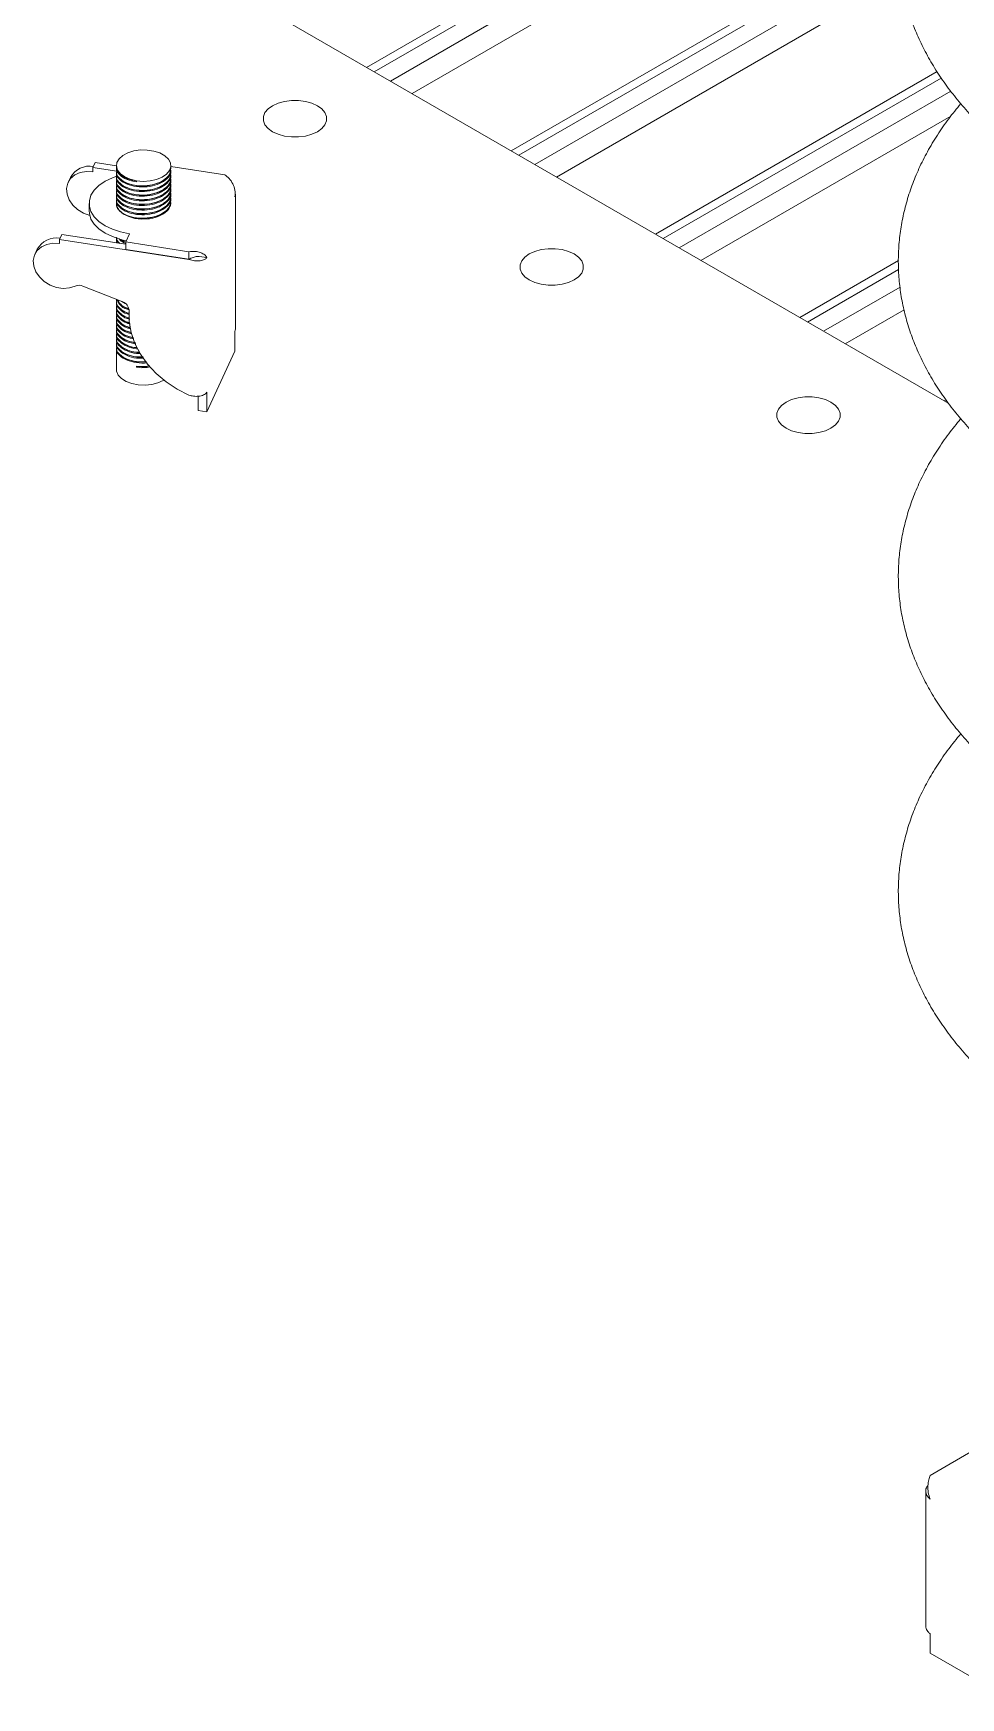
# Model space of a CAD drawing. Header units: millimetres. Extents: x 30710 to 48779, y -19256 to -8564.
# Drawn here: x 40023.3 to 40227.6, y -15202 to -14835.3 of the extents above; entities that cross this region are included whole.
import ezdxf

# ---------------------------------------------------------------- set-up
doc = ezdxf.new("R2010")
doc.units = ezdxf.units.MM
doc.header["$LTSCALE"] = 10
doc.layers.add('粗实线', color=4, linetype='Continuous', lineweight=18)

msp = doc.modelspace()

# ---------------------------------------------------------------- linework, layer by layer
at = {"layer": '粗实线'}
for p, q in [((40220.549, -14771.314), (40096.689, -14842.817)), ((40221.414, -14772.774), (40098.386, -14843.797)), ((40223.31, -14775.762), (40101.922, -14845.838)), ((40226.164, -14779.623), (40106.693, -14848.592)), ((40224.953, -14916.862), (40032.248, -14805.616)), ((40214.065, -14811.796), (40128.509, -14861.186)), ((40213.924, -14813.837), (40130.206, -14862.166)), ((40213.898, -14817.934), (40133.742, -14864.207)), ((40214.395, -14823.155), (40138.512, -14866.961)), ((40222.378, -14843.735), (40160.329, -14879.555)), ((40223.304, -14845.16), (40162.026, -14880.535)), ((40225.376, -14848.046), (40165.562, -14882.576)), ((40225.429, -14853.523), (40170.332, -14885.33)), ((40036.39, -14864.888), (40036.907, -14863.773)), ((40041.557, -14864.493), (40036.907, -14863.773)), ((40031.465, -14867.045), (40030.947, -14868.16)), ((40036.39, -14864.888), (40036.39, -14865.787)), ((40041.658, -14865.703), (40036.39, -14864.888)), ((40041.557, -14864.451), (40041.557, -14864.664)), ((40041.557, -14864.916), (40041.557, -14865.685)), ((40041.557, -14865.937), (40041.557, -14866.705)), ((40041.557, -14866.957), (40041.557, -14867.726)), ((40041.557, -14867.978), (40041.557, -14868.747)), ((40046.004, -14867.797), (40046.004, -14868.049)), ((40053.557, -14865.174), (40053.557, -14864.451)), ((40065.426, -14866.47), (40053.557, -14864.634)), ((40053.557, -14866.195), (40053.557, -14865.426)), ((40053.557, -14867.216), (40053.557, -14866.447)), ((40053.557, -14868.236), (40053.557, -14867.468)), ((40041.557, -14868.999), (40041.557, -14869.767)), ((40041.557, -14870.019), (40041.557, -14870.788)), ((40041.557, -14871.04), (40041.557, -14871.809)), ((40053.557, -14869.257), (40053.557, -14868.488)), ((40053.557, -14870.278), (40053.557, -14869.509)), ((40053.557, -14871.298), (40053.557, -14870.53)), ((40053.557, -14872.319), (40053.557, -14871.55)), ((40067.689, -14871.345), (40067.777, -14870.716)), ((40067.798, -14900.519), (40067.798, -14870.717)), ((40035.557, -14872.79), (40035.557, -14874.423)), ((40041.557, -14872.061), (40041.557, -14872.79)), ((40053.557, -14872.79), (40053.557, -14872.571)), ((40029.557, -14879.61), (40029.039, -14880.725)), ((40029.039, -14880.725), (40029.039, -14881.623)), ((40057.558, -14885.136), (40029.039, -14880.725)), ((40043.623, -14881.785), (40029.557, -14879.61)), ((40041.557, -14880.423), (40041.557, -14880.995)), ((40041.557, -14881.247), (40041.557, -14881.466)), ((40041.632, -14881.477), (40041.659, -14881.251)), ((40043.541, -14881.328), (40042.521, -14880.699)), ((40043.623, -14881.266), (40044.451, -14879.482)), ((40043.623, -14881.266), (40043.623, -14882.899)), ((40057.558, -14883.422), (40043.623, -14881.266)), ((40024.114, -14882.881), (40023.597, -14883.996)), ((40057.558, -14885.055), (40043.623, -14882.899)), ((40057.558, -14883.422), (40057.558, -14885.055)), ((40059.257, -14884.486), (40059.814, -14884.471)), ((40061.478, -14884.728), (40059.814, -14884.471)), ((40213.873, -14885.383), (40192.148, -14897.924)), ((40213.898, -14887.328), (40193.846, -14898.904)), ((40034.197, -14890.988), (40042.96, -14894.493)), ((40214.212, -14891.23), (40197.382, -14900.945)), ((40041.557, -14893.932), (40041.557, -14894.264)), ((40041.557, -14894.516), (40041.557, -14895.284)), ((40041.557, -14895.536), (40041.557, -14896.305)), ((40041.557, -14896.557), (40041.557, -14897.326)), ((40043.469, -14894.805), (40042.735, -14894.352)), ((40215.095, -14896.228), (40202.152, -14903.699)), ((40041.557, -14897.578), (40041.557, -14898.346)), ((40041.557, -14898.598), (40041.557, -14899.367)), ((40041.557, -14899.619), (40041.557, -14900.388)), ((40041.557, -14900.64), (40041.557, -14901.408)), ((40067.77, -14900.431), (40067.689, -14900.993)), ((40067.689, -14905.303), (40067.689, -14900.993)), ((40041.557, -14901.66), (40041.557, -14902.429)), ((40041.557, -14902.681), (40041.557, -14903.45)), ((40041.557, -14903.702), (40041.557, -14904.47)), ((40041.557, -14904.722), (40041.557, -14909.361)), ((40067.689, -14905.303), (40061.478, -14918.686)), ((40046.004, -14908.876), (40046.004, -14908.624)), ((40046.054, -14908.68), (40046.004, -14908.876)), ((40046.054, -14908.608), (40046.054, -14908.68)), ((40059.546, -14918.387), (40059.546, -14915.25)), ((40061.478, -14918.686), (40061.478, -14914.376)), ((40061.478, -14918.686), (40059.546, -14918.387)), ((40224.376, -14916.058), (40223.968, -14916.294)), ((40220.83, -15152.981), (40231.031, -15147.092)), ((40219.893, -15156.451), (40219.893, -15186.253)), ((40220.83, -15192.164), (40220.83, -15187.854)), ((40237.8, -15201.961), (40220.83, -15192.164))]:
    msp.add_line(p, q, dxfattribs=at)
for points in [[(40085.862, -14851.262), (40086.839, -14851.969), (40087.52, -14852.785), (40087.868, -14853.667), (40087.868, -14854.572), (40087.52, -14855.454), (40086.839, -14856.269), (40085.862, -14856.977), (40084.637, -14857.541), (40083.224, -14857.934), (40081.696, -14858.135), (40080.129, -14858.135), (40078.6, -14857.934), (40077.188, -14857.541), (40075.963, -14856.977), (40074.985, -14856.269), (40074.305, -14855.454), (40073.956, -14854.572), (40073.956, -14853.667), (40074.305, -14852.785), (40074.985, -14851.969), (40075.963, -14851.262), (40077.188, -14850.698), (40078.6, -14850.305), (40080.129, -14850.104), (40081.696, -14850.104), (40083.224, -14850.305), (40084.637, -14850.698), (40085.862, -14851.262)], [(40046.004, -14867.797), (40047.494, -14867.915), (40048.988, -14867.815), (40050.392, -14867.504), (40051.618, -14867.001), (40052.589, -14866.338), (40053.244, -14865.556), (40053.541, -14864.705), (40053.462, -14863.838), (40053.013, -14863.009), (40052.22, -14862.272), (40051.134, -14861.671), (40049.824, -14861.244), (40048.371, -14861.02), (40046.867, -14861.011), (40045.407, -14861.218), (40044.081, -14861.628), (40042.974, -14862.216), (40042.155, -14862.944), (40041.675, -14863.767), (40041.565, -14864.633), (40041.832, -14865.487), (40042.458, -14866.277), (40043.404, -14866.951), (40044.612, -14867.469), (40046.004, -14867.797)], [(40036.39, -14865.787), (40034.944, -14865.718), (40033.589, -14865.963), (40032.412, -14866.508), (40031.486, -14867.316), (40030.87, -14868.338), (40030.604, -14869.508), (40030.703, -14870.752), (40031.162, -14871.993), (40031.952, -14873.151), (40033.022, -14874.152), (40034.306, -14874.935), (40035.687, -14875.44)], [(40044.451, -14879.482), (40042.486, -14879.069), (40040.674, -14878.465), (40039.072, -14877.689), (40037.727, -14876.764), (40036.681, -14875.718), (40035.966, -14874.583), (40035.603, -14873.394), (40035.603, -14872.186), (40035.966, -14870.997), (40036.681, -14869.863), (40037.727, -14868.817), (40039.072, -14867.892), (40040.674, -14867.116), (40041.649, -14866.76)], [(40043.75, -14880.993), (40042.486, -14880.702), (40040.674, -14880.098), (40039.072, -14879.322), (40037.727, -14878.397), (40036.681, -14877.351), (40035.966, -14876.216), (40035.603, -14875.027), (40035.557, -14874.423)], [(40041.557, -14872.79), (40041.73, -14873.616), (40042.269, -14874.427), (40043.141, -14875.135), (40044.289, -14875.695), (40045.643, -14876.073), (40047.118, -14876.245), (40048.62, -14876.199), (40048.872, -14876.17)], [(40053.44, -14873.472), (40053.502, -14873.26), (40053.557, -14872.79)], [(40029.039, -14881.623), (40027.593, -14881.554), (40026.239, -14881.8), (40025.061, -14882.344), (40024.135, -14883.152), (40023.52, -14884.174), (40023.253, -14885.344), (40023.353, -14886.589), (40023.812, -14887.829), (40024.601, -14888.987), (40025.672, -14889.989), (40026.955, -14890.771), (40028.37, -14891.285), (40029.828, -14891.498), (40031.235, -14891.396), (40032.504, -14890.985)], [(40142.431, -14883.918), (40143.408, -14884.626), (40144.088, -14885.441), (40144.437, -14886.323), (40144.437, -14887.228), (40144.088, -14888.11), (40143.408, -14888.926), (40142.431, -14889.633), (40141.205, -14890.197), (40139.793, -14890.59), (40138.265, -14890.791), (40136.697, -14890.791), (40135.169, -14890.59), (40133.757, -14890.197), (40132.531, -14889.633), (40131.554, -14888.926), (40130.874, -14888.11), (40130.525, -14887.228), (40130.525, -14886.323), (40130.874, -14885.441), (40131.554, -14884.626), (40132.531, -14883.918), (40133.757, -14883.354), (40135.169, -14882.962), (40136.697, -14882.76), (40138.265, -14882.76), (40139.793, -14882.962), (40141.205, -14883.354), (40142.431, -14883.918)], [(40044.349, -14896.385), (40044.368, -14898.777), (40044.799, -14901.205), (40045.633, -14903.617), (40046.852, -14905.961), (40048.43, -14908.188), (40050.334, -14910.249), (40052.521, -14912.1), (40054.947, -14913.701), (40057.558, -14915.02)], [(40041.557, -14909.361), (40041.597, -14909.759), (40041.956, -14910.602), (40042.666, -14911.368), (40043.684, -14912.007), (40044.946, -14912.48), (40046.371, -14912.756), (40047.871, -14912.82), (40049.351, -14912.666), (40050.719, -14912.305), (40051.888, -14911.758), (40051.993, -14911.693)], [(40198.999, -14916.575), (40199.977, -14917.282), (40200.657, -14918.097), (40201.005, -14918.98), (40201.005, -14919.885), (40200.657, -14920.767), (40199.977, -14921.582), (40198.999, -14922.29), (40197.774, -14922.854), (40196.361, -14923.246), (40194.833, -14923.448), (40193.266, -14923.448), (40191.738, -14923.246), (40190.325, -14922.854), (40189.1, -14922.29), (40188.122, -14921.582), (40187.442, -14920.767), (40187.093, -14919.885), (40187.093, -14918.98), (40187.442, -14918.097), (40188.122, -14917.282), (40189.1, -14916.575), (40190.325, -14916.01), (40191.738, -14915.618), (40193.266, -14915.416), (40194.833, -14915.416), (40196.361, -14915.618), (40197.774, -14916.01), (40198.999, -14916.575)]]:
    msp.add_lwpolyline(points, dxfattribs=at)
for centre, radius, start, end in [((40035.687, -14869.372), 4.821, 80.1327, 151.1404), ((40028.337, -14885.208), 4.821, 80.1327, 151.1404), ((40033.348, -14892.956), 2.143, 66.63934, 113.18166), ((40042.325, -14896.415), 2.024, 0.85276, 71.72415)]:
    msp.add_arc(centre, radius, start, end, dxfattribs=at)
for points, knots in [([(40227.612, -14781.386), (40226.702, -14782.493), (40224.846, -14784.753), (40222.406, -14788.292), (40220.216, -14791.95), (40218.347, -14795.674), (40216.795, -14799.447), (40215.565, -14803.257), (40214.658, -14807.093), (40214.071, -14810.942), (40213.804, -14814.796), (40213.855, -14818.644), (40214.222, -14822.479), (40214.902, -14826.291), (40215.894, -14830.072), (40217.197, -14833.817), (40218.808, -14837.516), (40220.726, -14841.163), (40222.949, -14844.748), (40225.472, -14848.261), (40228.291, -14851.693), (40231.399, -14855.033), (40234.788, -14858.271), (40238.446, -14861.398), (40242.365, -14864.404), (40246.531, -14867.282), (40250.932, -14870.023), (40255.556, -14872.622), (40260.389, -14875.071), (40265.418, -14877.366), (40270.629, -14879.502), (40276.009, -14881.475), (40281.544, -14883.281), (40287.219, -14884.916), (40293.022, -14886.377), (40298.937, -14887.662), (40304.95, -14888.767), (40311.045, -14889.691), (40317.209, -14890.432), (40323.426, -14890.988), (40329.681, -14891.358), (40335.959, -14891.542), (40342.244, -14891.539), (40348.521, -14891.35), (40354.774, -14890.974), (40360.989, -14890.412), (40367.15, -14889.666), (40373.242, -14888.737), (40379.251, -14887.627), (40385.161, -14886.337), (40390.959, -14884.871), (40396.63, -14883.232), (40402.16, -14881.421), (40407.535, -14879.443), (40412.743, -14877.303), (40417.767, -14875), (40422.173, -14872.771), (40424.836, -14871.267), (40425.96, -14870.633)], [0, 0, 0, 0, 4.9995455, 10.2066727, 15.3839437, 20.5269825, 25.6331227, 30.7020079, 35.735938, 40.7398824, 45.7211612, 50.6888576, 55.6525035, 60.6195435, 65.5998757, 70.6021819, 75.6332731, 80.6976369, 85.7972423, 90.93163, 96.09827, 101.2931155, 106.5112434, 111.7474643, 116.9968142, 122.2548829, 127.5179845, 132.783198, 138.047745, 143.3102366, 148.5697746, 153.8258409, 159.0782071, 164.3268606, 169.5719458, 174.813719, 180.0525148, 185.2887216, 190.5227639, 195.75509, 200.9861636, 206.2164586, 211.4464549, 216.6766343, 221.9073244, 227.1390136, 232.3721903, 237.6073411, 242.8449463, 248.0854754, 253.3293775, 258.5770696, 263.828918, 269.0852132, 274.3461348, 279.6117051, 284.8817274, 288.7296523, 288.7296523, 288.7296523, 288.7296523]), ([(40227.612, -14850.792), (40226.702, -14851.899), (40224.846, -14854.159), (40222.406, -14857.698), (40220.216, -14861.356), (40218.347, -14865.08), (40216.795, -14868.853), (40215.565, -14872.663), (40214.658, -14876.499), (40214.071, -14880.348), (40213.804, -14884.202), (40213.855, -14888.05), (40214.222, -14891.885), (40214.902, -14895.697), (40215.894, -14899.478), (40217.197, -14903.223), (40218.808, -14906.922), (40220.726, -14910.569), (40222.949, -14914.154), (40225.472, -14917.667), (40228.291, -14921.099), (40231.399, -14924.439), (40234.788, -14927.677), (40238.446, -14930.804), (40242.365, -14933.81), (40246.531, -14936.688), (40250.932, -14939.429), (40255.556, -14942.028), (40260.389, -14944.477), (40265.418, -14946.772), (40270.629, -14948.908), (40276.009, -14950.881), (40281.544, -14952.687), (40287.219, -14954.322), (40293.022, -14955.783), (40298.937, -14957.068), (40304.95, -14958.173), (40311.045, -14959.097), (40317.209, -14959.838), (40323.426, -14960.394), (40329.681, -14960.764), (40335.959, -14960.948), (40342.244, -14960.945), (40348.521, -14960.756), (40354.774, -14960.38), (40360.989, -14959.818), (40367.15, -14959.072), (40373.242, -14958.143), (40379.251, -14957.033), (40385.161, -14955.743), (40390.959, -14954.277), (40396.63, -14952.638), (40402.16, -14950.827), (40407.535, -14948.849), (40412.743, -14946.709), (40417.767, -14944.405), (40422.173, -14942.177), (40424.836, -14940.673), (40425.96, -14940.039)], [0, 0, 0, 0, 4.9995455, 10.2066727, 15.3839437, 20.5269825, 25.6331227, 30.7020079, 35.735938, 40.7398824, 45.7211612, 50.6888576, 55.6525035, 60.6195435, 65.5998757, 70.6021819, 75.6332731, 80.6976369, 85.7972423, 90.93163, 96.09827, 101.2931155, 106.5112434, 111.7474643, 116.9968142, 122.2548829, 127.5179845, 132.783198, 138.047745, 143.3102366, 148.5697746, 153.8258409, 159.0782071, 164.3268606, 169.5719458, 174.813719, 180.0525148, 185.2887216, 190.5227639, 195.75509, 200.9861636, 206.2164586, 211.4464549, 216.6766343, 221.9073244, 227.1390136, 232.3721903, 237.6073411, 242.8449463, 248.0854754, 253.3293775, 258.5770696, 263.828918, 269.0852132, 274.3461348, 279.6117051, 284.8817274, 288.7296523, 288.7296523, 288.7296523, 288.7296523]), ([(40046.004, -14867.797), (40045.266, -14867.651), (40043.789, -14867.358), (40042.268, -14866.35), (40041.518, -14865.383), (40041.631, -14864.811), (40041.659, -14864.668)], [0, 0, 0, 0, 1.7635182, 3.5270365, 5.2905547, 5.8767082, 5.8767082, 5.8767082, 5.8767082]), ([(40046.004, -14868.049), (40045.266, -14867.903), (40043.789, -14867.61), (40042.268, -14866.602), (40041.518, -14865.635), (40041.631, -14865.063), (40041.659, -14864.92)], [0, 0, 0, 0, 1.7635182, 3.5270365, 5.2905547, 5.8767082, 5.8767082, 5.8767082, 5.8767082]), ([(40053.455, -14865.17), (40053.456, -14865.488), (40053.457, -14866.283), (40052.419, -14867.444), (40050.641, -14868.422), (40048.358, -14868.932), (40045.967, -14868.905), (40043.799, -14868.355), (40042.266, -14867.377), (40041.518, -14866.403), (40041.631, -14865.831), (40041.659, -14865.688)], [0, 0, 0, 0, 1.2613803, 3.1507413, 5.0401024, 6.9294634, 8.8188245, 10.7081855, 12.5975466, 14.4869076, 15.1148883, 15.1148883, 15.1148883, 15.1148883]), ([(40053.455, -14865.422), (40053.456, -14865.74), (40053.457, -14866.535), (40052.419, -14867.696), (40050.641, -14868.674), (40048.358, -14869.184), (40045.967, -14869.157), (40043.799, -14868.607), (40042.266, -14867.629), (40041.518, -14866.655), (40041.631, -14866.083), (40041.659, -14865.941)], [0, 0, 0, 0, 1.2613803, 3.1507413, 5.0401024, 6.9294634, 8.8188245, 10.7081855, 12.5975466, 14.4869076, 15.1148883, 15.1148883, 15.1148883, 15.1148883]), ([(40053.455, -14866.191), (40053.456, -14866.509), (40053.457, -14867.303), (40052.419, -14868.464), (40050.641, -14869.443), (40048.358, -14869.952), (40045.967, -14869.926), (40043.799, -14869.376), (40042.266, -14868.398), (40041.518, -14867.424), (40041.631, -14866.852), (40041.659, -14866.709)], [0, 0, 0, 0, 1.2613803, 3.1507413, 5.0401024, 6.9294634, 8.8188245, 10.7081855, 12.5975466, 14.4869076, 15.1148883, 15.1148883, 15.1148883, 15.1148883]), ([(40053.455, -14866.443), (40053.456, -14866.761), (40053.457, -14867.555), (40052.419, -14868.717), (40050.641, -14869.695), (40048.358, -14870.204), (40045.967, -14870.178), (40043.799, -14869.628), (40042.266, -14868.65), (40041.518, -14867.676), (40041.631, -14867.104), (40041.659, -14866.961)], [0, 0, 0, 0, 1.2613803, 3.1507413, 5.0401024, 6.9294634, 8.8188245, 10.7081855, 12.5975466, 14.4869076, 15.1148883, 15.1148883, 15.1148883, 15.1148883]), ([(40053.455, -14867.212), (40053.456, -14867.53), (40053.457, -14868.324), (40052.419, -14869.485), (40050.641, -14870.464), (40048.358, -14870.973), (40045.967, -14870.946), (40043.799, -14870.396), (40042.266, -14869.419), (40041.518, -14868.444), (40041.631, -14867.872), (40041.659, -14867.73)], [0, 0, 0, 0, 1.2613803, 3.1507413, 5.0401024, 6.9294634, 8.8188245, 10.7081855, 12.5975466, 14.4869076, 15.1148883, 15.1148883, 15.1148883, 15.1148883]), ([(40053.455, -14867.464), (40053.456, -14867.782), (40053.457, -14868.576), (40052.419, -14869.737), (40050.641, -14870.716), (40048.358, -14871.225), (40045.967, -14871.198), (40043.799, -14870.648), (40042.266, -14869.671), (40041.518, -14868.696), (40041.631, -14868.125), (40041.659, -14867.982)], [0, 0, 0, 0, 1.2613803, 3.1507413, 5.0401024, 6.9294634, 8.8188245, 10.7081855, 12.5975466, 14.4869076, 15.1148883, 15.1148883, 15.1148883, 15.1148883]), ([(40046.054, -14867.853), (40045.361, -14867.707), (40043.976, -14867.417), (40042.767, -14866.807), (40042.523, -14866.412), (40042.521, -14866.41)], [0, 0, 0, 0, 1.934701, 3.8694021, 3.8824544, 3.8824544, 3.8824544, 3.8824544]), ([(40052.184, -14867.461), (40052.178, -14867.469), (40051.84, -14867.89), (40050.478, -14868.467), (40048.355, -14868.986), (40045.993, -14868.96), (40043.993, -14868.413), (40042.767, -14867.828), (40042.523, -14867.433), (40042.521, -14867.43)], [0, 0, 0, 0, 0.0378026, 2.0948407, 4.1518787, 6.2089168, 8.2659549, 10.322993, 10.3368706, 10.3368706, 10.3368706, 10.3368706]), ([(40053.455, -14868.232), (40053.456, -14868.55), (40053.457, -14869.345), (40052.419, -14870.506), (40050.641, -14871.484), (40048.358, -14871.994), (40045.967, -14871.967), (40043.799, -14871.417), (40042.266, -14870.439), (40041.518, -14869.465), (40041.631, -14868.893), (40041.659, -14868.75)], [0, 0, 0, 0, 1.2613803, 3.1507413, 5.0401024, 6.9294634, 8.8188245, 10.7081855, 12.5975466, 14.4869076, 15.1148883, 15.1148883, 15.1148883, 15.1148883]), ([(40053.455, -14868.484), (40053.456, -14868.802), (40053.457, -14869.597), (40052.419, -14870.758), (40050.641, -14871.736), (40048.358, -14872.246), (40045.967, -14872.219), (40043.799, -14871.669), (40042.266, -14870.691), (40041.518, -14869.717), (40041.631, -14869.145), (40041.659, -14869.003)], [0, 0, 0, 0, 1.2613803, 3.1507413, 5.0401024, 6.9294634, 8.8188245, 10.7081855, 12.5975466, 14.4869076, 15.1148883, 15.1148883, 15.1148883, 15.1148883]), ([(40053.455, -14869.253), (40053.456, -14869.571), (40053.457, -14870.365), (40052.419, -14871.526), (40050.641, -14872.505), (40048.358, -14873.014), (40045.967, -14872.988), (40043.799, -14872.438), (40042.266, -14871.46), (40041.518, -14870.486), (40041.631, -14869.914), (40041.659, -14869.771)], [0, 0, 0, 0, 1.2613803, 3.1507413, 5.0401024, 6.9294634, 8.8188245, 10.7081855, 12.5975466, 14.4869076, 15.1148883, 15.1148883, 15.1148883, 15.1148883]), ([(40053.455, -14869.505), (40053.456, -14869.823), (40053.457, -14870.617), (40052.419, -14871.779), (40050.641, -14872.757), (40048.358, -14873.266), (40045.967, -14873.24), (40043.799, -14872.69), (40042.266, -14871.712), (40041.518, -14870.738), (40041.631, -14870.166), (40041.659, -14870.023)], [0, 0, 0, 0, 1.2613803, 3.1507413, 5.0401024, 6.9294634, 8.8188245, 10.7081855, 12.5975466, 14.4869076, 15.1148883, 15.1148883, 15.1148883, 15.1148883]), ([(40053.455, -14870.274), (40053.456, -14870.592), (40053.457, -14871.386), (40052.419, -14872.547), (40050.641, -14873.526), (40048.358, -14874.035), (40045.967, -14874.008), (40043.799, -14873.458), (40042.266, -14872.481), (40041.518, -14871.506), (40041.631, -14870.934), (40041.659, -14870.792)], [0, 0, 0, 0, 1.2613803, 3.1507413, 5.0401024, 6.9294634, 8.8188245, 10.7081855, 12.5975466, 14.4869076, 15.1148883, 15.1148883, 15.1148883, 15.1148883]), ([(40053.455, -14870.526), (40053.456, -14870.844), (40053.457, -14871.638), (40052.419, -14872.799), (40050.641, -14873.778), (40048.358, -14874.287), (40045.967, -14874.26), (40043.799, -14873.71), (40042.266, -14872.733), (40041.518, -14871.758), (40041.631, -14871.187), (40041.659, -14871.044)], [0, 0, 0, 0, 1.2613803, 3.1507413, 5.0401024, 6.9294634, 8.8188245, 10.7081855, 12.5975466, 14.4869076, 15.1148883, 15.1148883, 15.1148883, 15.1148883]), ([(40053.455, -14871.294), (40053.456, -14871.612), (40053.457, -14872.407), (40052.419, -14873.568), (40050.641, -14874.546), (40048.358, -14875.056), (40045.967, -14875.029), (40043.799, -14874.479), (40042.266, -14873.501), (40041.518, -14872.527), (40041.631, -14871.955), (40041.659, -14871.813)], [0, 0, 0, 0, 1.2613803, 3.1507413, 5.0401024, 6.9294634, 8.8188245, 10.7081855, 12.5975466, 14.4869076, 15.1148883, 15.1148883, 15.1148883, 15.1148883]), ([(40053.455, -14871.546), (40053.456, -14871.864), (40053.457, -14872.659), (40052.419, -14873.82), (40050.641, -14874.798), (40048.358, -14875.308), (40045.967, -14875.281), (40043.799, -14874.731), (40042.266, -14873.753), (40041.518, -14872.779), (40041.631, -14872.207), (40041.659, -14872.065)], [0, 0, 0, 0, 1.2613803, 3.1507413, 5.0401024, 6.9294634, 8.8188245, 10.7081855, 12.5975466, 14.4869076, 15.1148883, 15.1148883, 15.1148883, 15.1148883]), ([(40052.184, -14868.482), (40052.178, -14868.49), (40051.84, -14868.91), (40050.478, -14869.488), (40048.355, -14870.006), (40045.993, -14869.981), (40043.993, -14869.434), (40042.767, -14868.848), (40042.523, -14868.454), (40042.521, -14868.451)], [0, 0, 0, 0, 0.0378026, 2.0948407, 4.1518787, 6.2089168, 8.2659549, 10.322993, 10.3368706, 10.3368706, 10.3368706, 10.3368706]), ([(40052.184, -14869.503), (40052.178, -14869.51), (40051.84, -14869.931), (40050.478, -14870.509), (40048.355, -14871.027), (40045.993, -14871.002), (40043.993, -14870.454), (40042.767, -14869.869), (40042.523, -14869.474), (40042.521, -14869.472)], [0, 0, 0, 0, 0.0378026, 2.0948407, 4.1518787, 6.2089168, 8.2659549, 10.322993, 10.3368706, 10.3368706, 10.3368706, 10.3368706]), ([(40052.184, -14870.523), (40052.178, -14870.531), (40051.84, -14870.952), (40050.478, -14871.529), (40048.355, -14872.048), (40045.993, -14872.022), (40043.993, -14871.475), (40042.767, -14870.89), (40042.523, -14870.495), (40042.521, -14870.492)], [0, 0, 0, 0, 0.0378026, 2.0948407, 4.1518787, 6.2089168, 8.2659549, 10.322993, 10.3368706, 10.3368706, 10.3368706, 10.3368706]), ([(40052.184, -14871.544), (40052.178, -14871.552), (40051.84, -14871.972), (40050.478, -14872.55), (40048.355, -14873.068), (40045.993, -14873.043), (40043.993, -14872.496), (40042.767, -14871.91), (40042.523, -14871.516), (40042.521, -14871.513)], [0, 0, 0, 0, 0.0378026, 2.0948407, 4.1518787, 6.2089168, 8.2659549, 10.322993, 10.3368706, 10.3368706, 10.3368706, 10.3368706]), ([(40053.455, -14872.315), (40053.456, -14872.633), (40053.457, -14873.427), (40052.419, -14874.589), (40050.641, -14875.567), (40048.358, -14876.076), (40045.967, -14876.05), (40043.799, -14875.5), (40042.266, -14874.522), (40041.518, -14873.548), (40041.631, -14872.976), (40041.659, -14872.833)], [0, 0, 0, 0, 1.2613803, 3.1507413, 5.0401024, 6.9294634, 8.8188245, 10.7081855, 12.5975466, 14.4869076, 15.1148883, 15.1148883, 15.1148883, 15.1148883]), ([(40052.184, -14872.565), (40052.178, -14872.572), (40051.84, -14872.993), (40050.478, -14873.571), (40048.355, -14874.089), (40045.993, -14874.064), (40043.993, -14873.516), (40042.767, -14872.931), (40042.523, -14872.536), (40042.521, -14872.534)], [0, 0, 0, 0, 0.0378026, 2.0948407, 4.1518787, 6.2089168, 8.2659549, 10.322993, 10.3368706, 10.3368706, 10.3368706, 10.3368706]), ([(40052.184, -14873.585), (40052.178, -14873.593), (40051.84, -14874.014), (40050.478, -14874.591), (40048.355, -14875.11), (40045.993, -14875.084), (40043.993, -14874.537), (40042.767, -14873.952), (40042.523, -14873.557), (40042.521, -14873.554)], [0, 0, 0, 0, 0.0378026, 2.0948407, 4.1518787, 6.2089168, 8.2659549, 10.322993, 10.3368706, 10.3368706, 10.3368706, 10.3368706]), ([(40052.184, -14874.606), (40052.178, -14874.614), (40051.84, -14875.035), (40050.478, -14875.612), (40048.355, -14876.13), (40045.993, -14876.105), (40043.993, -14875.558), (40042.767, -14874.972), (40042.523, -14874.578), (40042.521, -14874.575)], [0, 0, 0, 0, 0.0378026, 2.0948407, 4.1518787, 6.2089168, 8.2659549, 10.322993, 10.3368706, 10.3368706, 10.3368706, 10.3368706]), ([(40053.455, -14872.567), (40053.456, -14872.885), (40053.458, -14873.681), (40052.417, -14874.833), (40050.693, -14875.822), (40049.215, -14876.079), (40048.504, -14876.202)], [0, 0, 0, 0, 1.2495858, 3.1212805, 4.9929752, 6.7264721, 6.7264721, 6.7264721, 6.7264721]), ([(40041.641, -14881.479), (40041.63, -14881.461), (40041.529, -14881.309), (40041.598, -14881.144), (40041.659, -14880.999)], [0, 0, 0, 0, 0.0586383, 0.50376623, 0.50376623, 0.50376623, 0.50376623]), ([(40042.167, -14881.56), (40041.904, -14881.265), (40041.522, -14880.838), (40041.627, -14880.373), (40041.659, -14880.23)], [0, 0, 0, 0, 1.0397379, 1.5049756, 1.5049756, 1.5049756, 1.5049756]), ([(40042.34, -14881.587), (40041.955, -14881.204), (40041.555, -14880.806), (40041.612, -14880.374), (40041.614, -14880.358)], [0, 0, 0, 0, 1.4130348, 1.466202, 1.466202, 1.466202, 1.466202]), ([(40043.623, -14881.631), (40043.123, -14881.398), (40042.445, -14881.082), (40042.205, -14880.62), (40042.142, -14880.499)], [0, 0, 0, 0, 1.4063878, 1.9063772, 1.9063772, 1.9063772, 1.9063772]), ([(40043.538, -14881.33), (40043.115, -14881.151), (40042.688, -14880.97), (40042.523, -14880.702), (40042.521, -14880.699)], [0, 0, 0, 0, 1.1957713, 1.2076872, 1.2076872, 1.2076872, 1.2076872]), ([(40061.478, -14884.728), (40061.359, -14884.523), (40061.122, -14884.114), (40060.169, -14883.579), (40058.934, -14883.279), (40058.005, -14883.375), (40057.558, -14883.422)], [0, 0, 0, 0, 1.118982, 2.2387883, 3.3585995, 4.3932602, 4.3932602, 4.3932602, 4.3932602]), ([(40059.364, -14884.464), (40059.243, -14884.484), (40058.947, -14884.534), (40058.191, -14884.72), (40057.688, -14884.986), (40057.558, -14885.055)], [0, 0, 0, 0, 0.6507996, 1.5860923, 1.9103693, 1.9103693, 1.9103693, 1.9103693]), ([(40044.556, -14899.07), (40044.333, -14899.019), (40043.391, -14898.806), (40042.287, -14897.976), (40041.517, -14897.025), (40041.631, -14896.452), (40041.659, -14896.309)], [0, 0, 0, 0, 0.514642, 2.1733413, 3.8320405, 4.3833546, 4.3833546, 4.3833546, 4.3833546]), ([(40044.576, -14899.327), (40044.346, -14899.275), (40043.396, -14899.061), (40042.287, -14898.228), (40041.517, -14897.277), (40041.631, -14896.704), (40041.659, -14896.561)], [0, 0, 0, 0, 0.5308546, 2.1913371, 3.8518196, 4.4037263, 4.4037263, 4.4037263, 4.4037263]), ([(40044.636, -14900.111), (40044.385, -14900.055), (40043.413, -14899.837), (40042.286, -14898.998), (40041.517, -14898.045), (40041.631, -14897.472), (40041.659, -14897.329)], [0, 0, 0, 0, 0.5804772, 2.2463248, 3.9121724, 4.4658623, 4.4658623, 4.4658623, 4.4658623]), ([(40044.396, -14896.988), (40044.228, -14896.949), (40043.346, -14896.745), (40042.291, -14895.932), (40041.517, -14894.984), (40041.631, -14894.41), (40041.659, -14894.267)], [0, 0, 0, 0, 0.3844701, 2.0282772, 3.6720842, 4.2184483, 4.2184483, 4.2184483, 4.2184483]), ([(40044.415, -14897.245), (40044.241, -14897.204), (40043.351, -14896.999), (40042.29, -14896.184), (40041.517, -14895.236), (40041.631, -14894.662), (40041.659, -14894.519)], [0, 0, 0, 0, 0.4004304, 2.0461207, 3.6918109, 4.238801, 4.238801, 4.238801, 4.238801]), ([(40044.476, -14898.029), (40044.281, -14897.984), (40043.368, -14897.776), (40042.289, -14896.954), (40041.517, -14896.004), (40041.631, -14895.431), (40041.659, -14895.288)], [0, 0, 0, 0, 0.4492994, 2.1006542, 3.752009, 4.3008819, 4.3008819, 4.3008819, 4.3008819]), ([(40044.496, -14898.286), (40044.294, -14898.24), (40043.374, -14898.03), (40042.289, -14897.206), (40041.517, -14896.256), (40041.631, -14895.683), (40041.659, -14895.54)], [0, 0, 0, 0, 0.4653884, 2.1185756, 3.7717627, 4.3212446, 4.3212446, 4.3212446, 4.3212446]), ([(40044.433, -14896.228), (40044.253, -14896.187), (40043.361, -14895.981), (40042.215, -14895.18), (40041.823, -14894.363), (40041.63, -14893.961)], [0, 0, 0, 0, 0.4265692, 2.1217838, 3.7674738, 3.7674738, 3.7674738, 3.7674738]), ([(40044.227, -14895.924), (40044.118, -14895.898), (40043.301, -14895.703), (40042.334, -14895.029), (40041.982, -14894.331), (40041.838, -14894.044)], [0, 0, 0, 0, 0.2625257, 1.9725562, 3.1615533, 3.1615533, 3.1615533, 3.1615533]), ([(40044.287, -14895.984), (40044.198, -14895.962), (40043.427, -14895.776), (40042.767, -14895.386), (40042.523, -14894.991), (40042.521, -14894.989)], [0, 0, 0, 0, 0.2375614, 2.0521264, 2.0643682, 2.0643682, 2.0643682, 2.0643682]), ([(40044.399, -14897.033), (40044.272, -14897.003), (40043.462, -14896.81), (40042.767, -14896.407), (40042.523, -14896.012), (40042.521, -14896.009)], [0, 0, 0, 0, 0.3400591, 2.1671391, 2.1794653, 2.1794653, 2.1794653, 2.1794653]), ([(40044.479, -14898.074), (40044.325, -14898.038), (40043.487, -14897.841), (40042.767, -14897.427), (40042.523, -14897.033), (40042.521, -14897.03)], [0, 0, 0, 0, 0.4139941, 2.2493749, 2.2617572, 2.2617572, 2.2617572, 2.2617572]), ([(40044.656, -14900.368), (40044.398, -14900.31), (40043.419, -14900.092), (40042.285, -14899.25), (40041.517, -14898.297), (40041.631, -14897.724), (40041.659, -14897.581)], [0, 0, 0, 0, 0.5968084, 2.2643918, 3.9319752, 4.4862421, 4.4862421, 4.4862421, 4.4862421]), ([(40044.856, -14901.187), (40044.528, -14901.116), (40043.475, -14900.887), (40042.282, -14900.022), (40041.517, -14899.066), (40041.631, -14898.493), (40041.659, -14898.35)], [0, 0, 0, 0, 0.7631894, 2.4476698, 4.1321502, 4.6920333, 4.6920333, 4.6920333, 4.6920333]), ([(40044.962, -14901.466), (40044.596, -14901.388), (40043.504, -14901.153), (40042.28, -14900.275), (40041.517, -14899.318), (40041.631, -14898.745), (40041.659, -14898.602)], [0, 0, 0, 0, 0.8530545, 2.5461087, 4.239163, 4.8018958, 4.8018958, 4.8018958, 4.8018958]), ([(40045.719, -14903.448), (40045.083, -14903.32), (40043.711, -14903.043), (40042.271, -14902.072), (40041.518, -14901.107), (40041.631, -14900.534), (40041.659, -14900.391)], [0, 0, 0, 0, 1.5095093, 3.2558747, 5.00224, 5.5826922, 5.5826922, 5.5826922, 5.5826922]), ([(40045.826, -14903.727), (40045.152, -14903.592), (40043.74, -14903.309), (40042.27, -14902.325), (40041.518, -14901.359), (40041.631, -14900.786), (40041.659, -14900.643)], [0, 0, 0, 0, 1.6042247, 3.3571764, 5.1101281, 5.6927695, 5.6927695, 5.6927695, 5.6927695]), ([(40045.288, -14902.318), (40044.806, -14902.217), (40043.593, -14901.964), (40042.276, -14901.047), (40041.518, -14900.086), (40041.631, -14899.514), (40041.659, -14899.371)], [0, 0, 0, 0, 1.1313379, 2.8488131, 4.5662883, 5.1371381, 5.1371381, 5.1371381, 5.1371381]), ([(40045.394, -14902.597), (40044.875, -14902.49), (40043.623, -14902.231), (40042.274, -14901.3), (40041.518, -14900.338), (40041.631, -14899.766), (40041.659, -14899.623)], [0, 0, 0, 0, 1.2238701, 2.9488314, 4.6737927, 5.2471307, 5.2471307, 5.2471307, 5.2471307]), ([(40044.559, -14899.115), (40044.378, -14899.073), (40043.512, -14898.871), (40042.767, -14898.448), (40042.523, -14898.053), (40042.521, -14898.051)], [0, 0, 0, 0, 0.4884559, 2.3316551, 2.3440901, 2.3440901, 2.3440901, 2.3440901]), ([(40044.64, -14900.156), (40044.431, -14900.108), (40043.537, -14899.901), (40042.767, -14899.469), (40042.523, -14899.074), (40042.521, -14899.071)], [0, 0, 0, 0, 0.5633998, 2.4139748, 2.4264596, 2.4264596, 2.4264596, 2.4264596]), ([(40044.875, -14901.236), (40044.586, -14901.171), (40043.61, -14900.951), (40042.767, -14900.489), (40042.523, -14900.095), (40042.521, -14900.092)], [0, 0, 0, 0, 0.7853324, 2.6552891, 2.6679046, 2.6679046, 2.6679046, 2.6679046]), ([(40046.137, -14904.543), (40046.093, -14904.543), (40045.269, -14904.538), (40043.806, -14904.042), (40042.264, -14903.111), (40041.518, -14902.126), (40041.631, -14901.555), (40041.659, -14901.412)], [0, 0, 0, 0, 0.1012893, 1.8766663, 3.6520433, 5.4274204, 6.0175154, 6.0175154, 6.0175154, 6.0175154]), ([(40046.234, -14904.796), (40046.157, -14904.796), (40045.3, -14904.794), (40043.805, -14904.296), (40042.264, -14903.363), (40041.518, -14902.378), (40041.631, -14901.807), (40041.659, -14901.664)], [0, 0, 0, 0, 0.1754019, 1.9574012, 3.7394004, 5.5213997, 6.1136958, 6.1136958, 6.1136958, 6.1136958]), ([(40046.694, -14905.569), (40046.462, -14905.572), (40045.447, -14905.584), (40043.803, -14905.075), (40042.265, -14904.128), (40041.518, -14903.147), (40041.631, -14902.575), (40041.659, -14902.433)], [0, 0, 0, 0, 0.5348394, 2.3464567, 4.158074, 5.9696912, 6.5718317, 6.5718317, 6.5718317, 6.5718317]), ([(40046.875, -14905.823), (40046.582, -14905.828), (40045.505, -14905.845), (40043.802, -14905.33), (40042.265, -14904.38), (40041.518, -14903.399), (40041.631, -14902.827), (40041.659, -14902.685)], [0, 0, 0, 0, 0.6792834, 2.5017632, 4.3242429, 6.1467226, 6.7524735, 6.7524735, 6.7524735, 6.7524735]), ([(40047.427, -14906.598), (40046.948, -14906.61), (40045.681, -14906.643), (40043.8, -14906.106), (40042.265, -14905.146), (40041.518, -14904.168), (40041.631, -14903.596), (40041.659, -14903.453)], [0, 0, 0, 0, 1.1286352, 2.9817364, 4.8348376, 6.6879389, 7.3038676, 7.3038676, 7.3038676, 7.3038676]), ([(40047.608, -14906.852), (40047.067, -14906.867), (40045.739, -14906.905), (40043.799, -14906.36), (40042.266, -14905.398), (40041.518, -14904.42), (40041.631, -14903.848), (40041.659, -14903.706)], [0, 0, 0, 0, 1.2786232, 3.141014, 5.0034048, 6.8657955, 7.484812, 7.484812, 7.484812, 7.484812]), ([(40048.16, -14907.626), (40047.432, -14907.651), (40045.915, -14907.704), (40043.798, -14907.133), (40042.266, -14906.165), (40041.518, -14905.189), (40041.631, -14904.617), (40041.659, -14904.474)], [0, 0, 0, 0, 1.7430318, 3.6317259, 5.5204201, 7.4091143, 8.0368734, 8.0368734, 8.0368734, 8.0368734]), ([(40048.341, -14907.88), (40048.341, -14907.88), (40047.602, -14908.046), (40045.948, -14907.903), (40043.804, -14907.403), (40042.264, -14906.412), (40041.518, -14905.441), (40041.631, -14904.869), (40041.659, -14904.726)], [0, 0, 0, 0, 0.0006398, 1.8988928, 3.7971458, 5.6953987, 7.5936517, 8.224588, 8.224588, 8.224588, 8.224588]), ([(40045.306, -14902.366), (40044.87, -14902.271), (40043.744, -14902.026), (40042.767, -14901.51), (40042.523, -14901.115), (40042.521, -14901.113)], [0, 0, 0, 0, 1.200576, 3.0993377, 3.1121476, 3.1121476, 3.1121476, 3.1121476]), ([(40045.738, -14903.496), (40045.154, -14903.372), (40043.878, -14903.101), (40042.767, -14902.531), (40042.523, -14902.136), (40042.521, -14902.133)], [0, 0, 0, 0, 1.6226713, 3.5438684, 3.5568296, 3.5568296, 3.5568296, 3.5568296]), ([(40046.159, -14904.598), (40046.123, -14904.598), (40045.333, -14904.594), (40044.005, -14904.096), (40042.767, -14903.551), (40042.523, -14903.157), (40042.521, -14903.154)], [0, 0, 0, 0, 0.0902008, 2.0344813, 3.9787619, 3.9918788, 3.9918788, 3.9918788, 3.9918788]), ([(40046.733, -14905.624), (40046.504, -14905.627), (40045.513, -14905.641), (40043.998, -14905.131), (40042.767, -14904.572), (40042.523, -14904.177), (40042.521, -14904.175)], [0, 0, 0, 0, 0.5942839, 2.5728185, 4.551353, 4.5647011, 4.5647011, 4.5647011, 4.5647011]), ([(40047.466, -14906.652), (40046.987, -14906.665), (40045.741, -14906.701), (40043.993, -14906.163), (40042.767, -14905.593), (40042.523, -14905.198), (40042.521, -14905.195)], [0, 0, 0, 0, 1.2568327, 3.2700298, 5.2832268, 5.2968087, 5.2968087, 5.2968087, 5.2968087]), ([(40048.198, -14907.68), (40047.468, -14907.707), (40045.968, -14907.763), (40043.99, -14907.191), (40042.767, -14906.613), (40042.523, -14906.219), (40042.521, -14906.216)], [0, 0, 0, 0, 1.9348998, 3.9754422, 6.0159846, 6.029751, 6.029751, 6.029751, 6.029751]), ([(40048.813, -14908.542), (40048.656, -14908.581), (40047.764, -14908.801), (40046.799, -14908.704), (40046.004, -14908.624)], [0, 0, 0, 0, 0.497069, 2.8266307, 2.8266307, 2.8266307, 2.8266307]), ([(40048.968, -14908.76), (40048.76, -14908.812), (40047.817, -14909.05), (40046.798, -14908.952), (40046.004, -14908.876)], [0, 0, 0, 0, 0.658811, 2.9848382, 2.9848382, 2.9848382, 2.9848382]), ([(40048.842, -14908.583), (40048.667, -14908.626), (40047.781, -14908.848), (40046.823, -14908.755), (40046.054, -14908.68)], [0, 0, 0, 0, 0.5529963, 2.806868, 2.806868, 2.806868, 2.806868]), ([(40061.478, -14914.376), (40061.392, -14914.491), (40061.224, -14914.714), (40060.778, -14914.976), (40060.254, -14915.16), (40059.521, -14915.289), (40058.587, -14915.295), (40057.882, -14915.106), (40057.558, -14915.02)], [0, 0, 0, 0, 0.6578628, 1.278368, 1.8615111, 2.4072948, 3.3828938, 4.210939, 4.210939, 4.210939, 4.210939]), ([(40227.561, -14920.262), (40226.669, -14921.348), (40224.83, -14923.587), (40222.406, -14927.104), (40220.216, -14930.762), (40218.347, -14934.486), (40216.795, -14938.259), (40215.565, -14942.069), (40214.658, -14945.905), (40214.071, -14949.754), (40213.804, -14953.608), (40213.855, -14957.456), (40214.222, -14961.291), (40214.902, -14965.103), (40215.894, -14968.884), (40217.197, -14972.629), (40218.808, -14976.328), (40220.726, -14979.975), (40222.949, -14983.56), (40225.472, -14987.073), (40228.291, -14990.505), (40231.399, -14993.845), (40234.788, -14997.083), (40238.446, -15000.21), (40242.365, -15003.216), (40246.531, -15006.094), (40250.932, -15008.835), (40255.556, -15011.433), (40260.389, -15013.883), (40265.418, -15016.178), (40270.629, -15018.314), (40276.009, -15020.287), (40281.544, -15022.093), (40287.219, -15023.728), (40293.022, -15025.189), (40298.937, -15026.474), (40304.95, -15027.579), (40311.045, -15028.503), (40317.209, -15029.244), (40323.426, -15029.8), (40329.681, -15030.17), (40335.959, -15030.354), (40342.244, -15030.351), (40348.521, -15030.162), (40354.774, -15029.786), (40360.989, -15029.224), (40367.15, -15028.478), (40373.242, -15027.549), (40379.251, -15026.439), (40385.161, -15025.149), (40390.959, -15023.683), (40396.63, -15022.044), (40402.16, -15020.233), (40407.535, -15018.255), (40412.743, -15016.114), (40417.767, -15013.811), (40422.173, -15011.583), (40424.836, -15010.079), (40425.96, -15009.445)], [0, 0, 0, 0, 4.9040607, 10.1114369, 15.2889555, 20.4322403, 25.5386247, 30.6077524, 35.6419232, 40.6461069, 45.627624, 50.595558, 55.5594413, 60.5267189, 65.5072892, 70.5098347, 75.5411665, 80.6057725, 85.7056218, 90.8402551, 96.0071422, 101.2022362, 106.4206136, 111.657085, 116.9066859, 122.1650061, 127.4283594, 132.6938248, 137.9586235, 143.2213669, 148.4811564, 153.7374741, 158.9900915, 164.2389961, 169.4843321, 174.726356, 179.9654023, 185.2018596, 190.4361522, 195.6687285, 200.9000524, 206.1305975, 211.3608439, 216.5912735, 221.8222138, 227.0541532, 232.2875802, 237.5229813, 242.7608371, 248.0016168, 253.2457697, 258.4937128, 263.7458124, 269.0023589, 274.2635322, 279.5293544, 284.7996287, 288.6477377, 288.6477377, 288.6477377, 288.6477377]), ([(40227.578, -14989.646), (40226.68, -14990.739), (40224.836, -14992.985), (40222.406, -14996.51), (40220.216, -15000.168), (40218.347, -15003.892), (40216.795, -15007.665), (40215.565, -15011.475), (40214.658, -15015.311), (40214.071, -15019.16), (40213.804, -15023.014), (40213.855, -15026.862), (40214.222, -15030.697), (40214.902, -15034.509), (40215.894, -15038.29), (40217.197, -15042.035), (40218.808, -15045.734), (40220.726, -15049.381), (40222.949, -15052.966), (40225.472, -15056.479), (40228.291, -15059.911), (40231.399, -15063.251), (40234.788, -15066.489), (40238.446, -15069.616), (40242.365, -15072.622), (40246.531, -15075.5), (40250.932, -15078.241), (40255.556, -15080.839), (40260.389, -15083.289), (40265.418, -15085.584), (40270.629, -15087.72), (40276.009, -15089.693), (40281.544, -15091.499), (40287.219, -15093.134), (40293.022, -15094.595), (40298.937, -15095.88), (40304.95, -15096.985), (40311.045, -15097.909), (40317.209, -15098.649), (40323.426, -15099.206), (40329.681, -15099.576), (40335.959, -15099.76), (40342.244, -15099.757), (40348.521, -15099.568), (40354.774, -15099.192), (40360.989, -15098.63), (40367.15, -15097.884), (40373.242, -15096.955), (40379.251, -15095.844), (40385.161, -15094.555), (40390.959, -15093.089), (40396.63, -15091.45), (40402.16, -15089.639), (40407.535, -15087.661), (40412.743, -15085.52), (40417.767, -15083.217), (40422.173, -15080.989), (40424.836, -15079.485), (40425.96, -15078.85)], [0, 0, 0, 0, 4.9371447, 10.1444346, 15.3218674, 20.465067, 25.5713667, 30.6404104, 35.6744978, 40.6785985, 45.660033, 50.6278847, 55.5916858, 60.558881, 65.5393688, 70.5418314, 75.5730798, 80.6376018, 85.7373666, 90.8719148, 96.0387163, 101.2337241, 106.4520151, 111.6883997, 116.9379136, 122.1961467, 127.4594127, 132.7247908, 137.9895023, 143.2521584, 148.5118608, 153.7680913, 159.0206217, 164.2694393, 169.5146884, 174.7566254, 179.9955849, 185.2319553, 190.4661612, 195.6986508, 200.929888, 206.1603464, 211.3905061, 216.6208491, 221.8517026, 227.0835553, 232.3168956, 237.5522099, 242.7899789, 248.0306717, 253.2747377, 258.5225938, 263.7746064, 269.0310658, 274.2921519, 279.5578868, 284.8280737, 288.6761189, 288.6761189, 288.6761189, 288.6761189]), ([(40220.83, -15158.206), (40220.673, -15157.726), (40220.359, -15156.765), (40220.325, -15155.244), (40220.517, -15153.901), (40220.728, -15153.279), (40220.83, -15152.981)], [0, 0, 0, 0, 1.3598882, 2.7207781, 4.081674, 5.3390873, 5.3390873, 5.3390873, 5.3390873]), ([(40220.367, -15155.245), (40220.285, -15155.335), (40219.955, -15155.695), (40219.832, -15156.455), (40220.039, -15157.408), (40220.566, -15157.94), (40220.83, -15158.206)], [0, 0, 0, 0, 0.3377501, 1.3530167, 2.3682832, 3.3835498, 3.3835498, 3.3835498, 3.3835498]), ([(40220.83, -15187.854), (40220.657, -15187.71), (40220.321, -15187.431), (40220.028, -15186.947), (40219.892, -15186.552), (40219.905, -15186.321), (40219.909, -15186.253)], [0, 0, 0, 0, 0.602567, 1.1709164, 1.7050441, 1.924924, 1.924924, 1.924924, 1.924924])]:
    msp.add_open_spline(points, degree=3, knots=knots, dxfattribs=at)
for points in [[(40065.426, -14866.47), (40065.762, -14866.721), (40066.435, -14867.222), (40067.249, -14868.43), (40067.757, -14869.851), (40067.712, -14870.847), (40067.689, -14871.345)], [(40057.558, -14885.136), (40057.976, -14885.247), (40058.811, -14885.468), (40060.024, -14885.438), (40061.013, -14885.184), (40061.323, -14884.88), (40061.478, -14884.728)]]:
    msp.add_open_spline(points, degree=3, dxfattribs=at)

doc.saveas('drawing.dxf')
